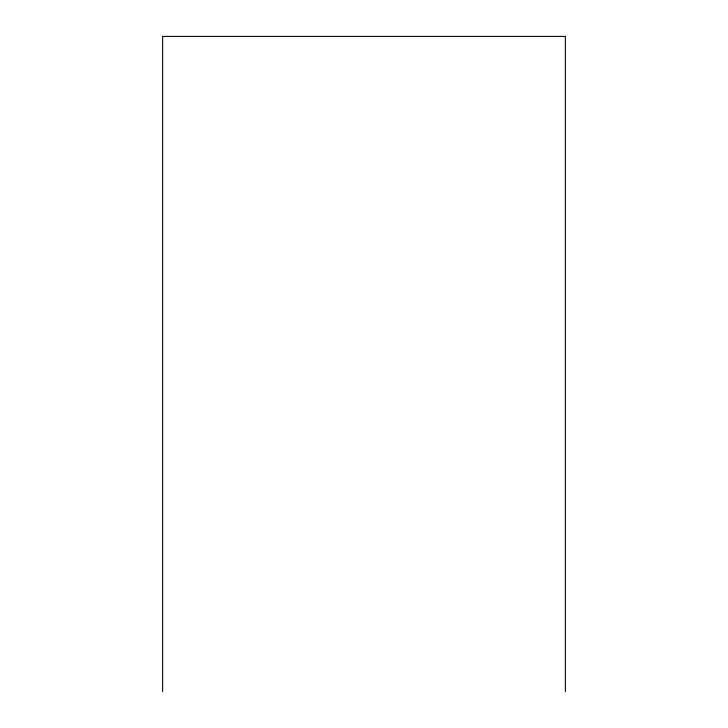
<?xml version="1.0" encoding="UTF-8"?>
<svg xmlns="http://www.w3.org/2000/svg" width="728" height="728" viewBox="0 0 728 728"><rect width="100%" height="100%" fill="white"/><g stroke="black" fill="none" stroke-linecap="round" stroke-linejoin="round"><path stroke-width="1.09" d="M565.365 691.6L565.365 36.4L162.635 36.4L162.635 691.6"/></g></svg>
